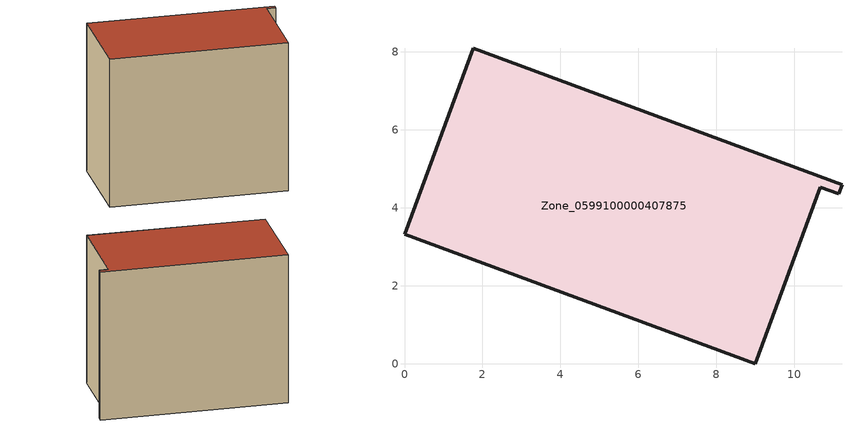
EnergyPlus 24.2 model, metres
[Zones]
Zone_0599100000407875
 floor ground (C_G): 0,3.31 1.76,8.09 11.22,4.59 11.13,4.35 10.67,4.53 9,0 z0
 wall outside (C_F): 1.76,8.09 0,3.31 9,0 10.67,4.53 11.13,4.35 11.22,4.59 1.76,8.09 z0:8.34
 roof outside (C_R): 11.22,4.59 1.76,8.09 0,3.31 9,0 10.67,4.53 11.13,4.35 z8.34
[BUILDING]
Pand.0599100000407875: North Axis=0; Terrain=City; Loads Convergence Tolerance Value=0.04; Temperature Convergence Tolerance Value=0.4; Solar Distribution=FullExterior; Maximum Number of Warmup Days=25; Minimum Number of Warmup Days=1
[Site:Location]
Rotterdam.The.Hague.AP_ZH_NLD Design_Conditions: Latitude=51.96; Longitude=4.45; Time Zone=1; Elevation=-4.5
[SITE:GROUNDTEMPERATURE:BUILDINGSURFACE]
18, 18, 18, 18, 18, 18, 18, 18, 18, 18, 18, 18
[MATERIAL] Thermal Absorptance=0.9; Solar Absorptance=0.7; Visible Absorptance=0.7
Name | Roughness | Thickness | Conductivity | Density | Specific Heat
G.TI.1992-2005 | MediumSmooth | 0.15 | 0.06 | 540 | 1210
F.TI.1992-2005 | Rough | 0.3 | 0.12 | 1920 | 840
R.TI.1992-2005 | MediumRough | 0.2 | 0.08 | 1500 | 1000
[CONSTRUCTION]
C_G: G.TI.1992-2005
C_F: F.TI.1992-2005
C_R: R.TI.1992-2005
[ZONE]
Zone_0599100000407875: Type=1; Multiplier=1; Ceiling Height=Autocalculate; Volume=Autocalculate; Floor Area=autocalculate; Part of Total Floor Area=Yes
[ZONEINFILTRATION:DESIGNFLOWRATE]
Infil_Zone_0599100000407875: Zone or ZoneList or Space or SpaceList=Zone_0599100000407875; Schedule=AlwaysOn; Design Flow Rate Calculation Method=Flow/Area; Flow Rate per Floor Area=0.0015; Constant Term Coefficient=1; Temperature Term Coefficient=0; Velocity Term Coefficient=0; Velocity Squared Term Coefficient=0
[HVACTEMPLATE:ZONE:IDEALLOADSAIRSYSTEM]
Zone_0599100000407875: Maximum Heating Supply Air Temperature=50; Minimum Cooling Supply Air Temperature=13; Maximum Heating Supply Air Humidity Ratio=0.0156; Minimum Cooling Supply Air Humidity Ratio=0.0077; Heating Limit=NoLimit; Cooling Limit=NoLimit; Dehumidification Control Type=ConstantSensibleHeatRatio; Cooling Sensible Heat Ratio=0.7; Dehumidification Setpoint=60; Humidification Control Type=None; Humidification Setpoint=30; Outdoor Air Method=None; Outdoor Air Flow Rate per Person=0.00944; Outdoor Air Flow Rate per Zone Floor Area=0; Outdoor Air Flow Rate per Zone=0; Demand Controlled Ventilation Type=None; Outdoor Air Economizer Type=NoEconomizer; Heat Recovery Type=None; Sensible Heat Recovery Effectiveness=0.7; Latent Heat Recovery Effectiveness=0.65
[ZONECONTROL:THERMOSTAT]
ThermostatControl_Zone_0599100000407875: Zone or ZoneList=Zone_0599100000407875; Control Type Schedule=DualSetpointControlType; Control 1=Thermostat_Zone_0599100000407875; Temperature Difference Between Cutout And Setpoint=0
[THERMOSTATSETPOINT:DUALSETPOINT]
Thermostat_Zone_0599100000407875: Heating Setpoint Temperature Schedule=HeatingSetpoint_Zone_0599100000407875; Cooling Setpoint Temperature Schedule=CoolingSetpoint_Zone_0599100000407875
[SCHEDULE:COMPACT]
HeatingSetpoint_Zone_0599100000407875: Through: 12/31, For: AllDays, Until: 24:00, 21
CoolingSetpoint_Zone_0599100000407875: Through: 12/31, For: AllDays, Until: 24:00, 24
DualSetpointControlType: Through: 12/31, For: AllDays, Until: 24:00, 4
AlwaysOn: Through: 12/31, For: AllDays, Until: 24:00, 1
